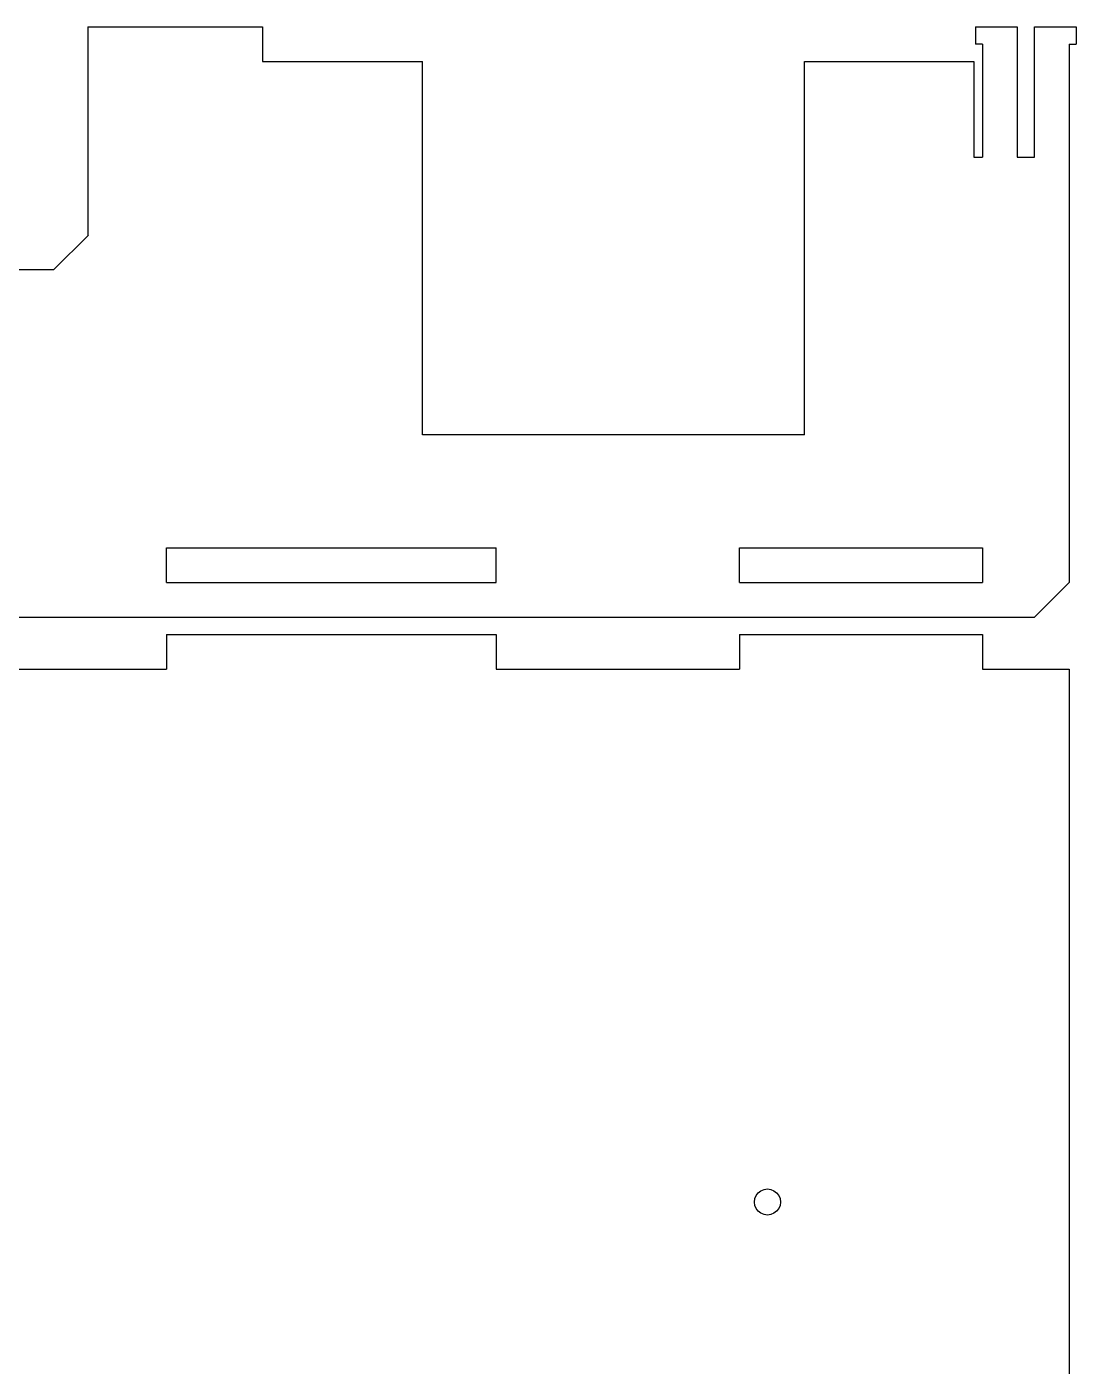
# Model space of a CAD drawing. Header units: metres. Extents: x 234 to 500, y 1534 to 1859.
# Drawn here: x 370 to 490.9, y 1705 to 1859.3 of the extents above; entities that cross this region are included whole.
import ezdxf

# ---------------------------------------------------------------- set-up
doc = ezdxf.new("R2010")
doc.units = ezdxf.units.M

msp = doc.modelspace()

# ---------------------------------------------------------------- linework, layer by layer
at = {"layer": 'GROUP0'}
for p, q in [((377.07, 1859.32, 0), (377.07, 1835.32, 0)), ((377.07, 1859.32, 0), (397.17, 1859.32, 0)), ((397.17, 1859.32, 0), (397.17, 1855.32, 0)), ((479.32, 1859.32, 0), (484.12, 1859.32, 0)), ((479.32, 1859.32, 0), (479.32, 1857.32, 0)), ((484.12, 1859.32, 0), (484.12, 1844.32, 0)), ((486.12, 1844.32, 0), (486.12, 1859.32, 0)), ((486.12, 1859.32, 0), (490.92, 1859.32, 0)), ((490.92, 1859.32, 0), (490.92, 1857.32, 0)), ((480.12, 1857.32, 0), (479.32, 1857.32, 0)), ((480.12, 1857.32, 0), (480.12, 1844.32, 0)), ((490.12, 1857.32, 0), (490.12, 1795.32, 0)), ((490.12, 1857.32, 0), (490.92, 1857.32, 0)), ((397.17, 1855.32, 0), (415.62, 1855.32, 0)), ((415.62, 1812.32, 0), (415.62, 1855.32, 0)), ((459.62, 1855.32, 0), (479.12, 1855.32, 0)), ((459.62, 1812.32, 0), (459.62, 1855.32, 0)), ((479.12, 1855.32, 0), (479.12, 1844.32, 0)), ((479.12, 1844.32, 0), (480.12, 1844.32, 0)), ((484.12, 1844.32, 0), (486.12, 1844.32, 0)), ((377.12, 1835.32, 0), (373.12, 1831.32, 0)), ((377.12, 1835.32, 0), (377.07, 1835.32, 0)), ((373.12, 1831.32, 0), (361.12, 1831.32, 0)), ((459.62, 1812.32, 0), (415.62, 1812.32, 0)), ((386.12, 1795.32, 0), (386.12, 1799.32, 0)), ((386.12, 1799.32, 0), (424.12, 1799.32, 0)), ((424.12, 1795.32, 0), (424.12, 1799.32, 0)), ((452.12, 1799.32, 0), (480.12, 1799.32, 0)), ((452.12, 1795.32, 0), (452.12, 1799.32, 0)), ((480.12, 1799.32, 0), (480.12, 1795.32, 0)), ((386.12, 1795.32, 0), (424.12, 1795.32, 0)), ((452.12, 1795.32, 0), (480.12, 1795.32, 0)), ((490.12, 1795.32, 0), (486.12, 1791.32, 0)), ((248.12, 1791.32, 0), (486.12, 1791.32, 0)), ((386.12, 1789.32, 0), (386.12, 1785.32, 0)), ((386.12, 1789.32, 0), (424.12, 1789.32, 0)), ((424.12, 1789.32, 0), (424.12, 1785.32, 0)), ((452.12, 1789.32, 0), (480.12, 1789.32, 0)), ((452.12, 1789.32, 0), (452.12, 1785.32, 0)), ((480.12, 1789.32, 0), (480.12, 1785.32, 0)), ((348.12, 1785.32, 0), (386.12, 1785.32, 0)), ((424.12, 1785.32, 0), (452.12, 1785.32, 0)), ((480.12, 1785.32, 0), (490.12, 1785.32, 0)), ((490.12, 1785.32, 0), (490.12, 1605.32, 0)), ((454.05, 1724.7, 0), (454.29, 1725.01, 0)), ((454.29, 1725.01, 0), (454.6, 1725.25, 0)), ((454.6, 1725.25, 0), (454.96, 1725.4, 0)), ((454.96, 1725.4, 0), (455.35, 1725.45, 0)), ((455.35, 1725.45, 0), (455.74, 1725.4, 0)), ((455.74, 1725.4, 0), (456.1, 1725.25, 0)), ((456.1, 1725.25, 0), (456.41, 1725.01, 0)), ((456.41, 1725.01, 0), (456.65, 1724.7, 0)), ((453.85, 1723.95, 0), (453.9, 1724.34, 0)), ((453.9, 1723.56, 0), (453.85, 1723.95, 0)), ((453.9, 1724.34, 0), (454.05, 1724.7, 0)), ((454.05, 1723.2, 0), (453.9, 1723.56, 0)), ((456.65, 1724.7, 0), (456.8, 1724.34, 0)), ((456.8, 1723.56, 0), (456.65, 1723.2, 0)), ((456.8, 1724.34, 0), (456.85, 1723.95, 0)), ((456.85, 1723.95, 0), (456.8, 1723.56, 0)), ((454.29, 1722.89, 0), (454.05, 1723.2, 0)), ((454.6, 1722.65, 0), (454.29, 1722.89, 0)), ((454.96, 1722.5, 0), (454.6, 1722.65, 0)), ((455.35, 1722.45, 0), (454.96, 1722.5, 0)), ((455.74, 1722.5, 0), (455.35, 1722.45, 0)), ((456.1, 1722.65, 0), (455.74, 1722.5, 0)), ((456.41, 1722.89, 0), (456.1, 1722.65, 0)), ((456.65, 1723.2, 0), (456.41, 1722.89, 0))]:
    msp.add_line(p, q, dxfattribs=at)

doc.saveas('drawing.dxf')
